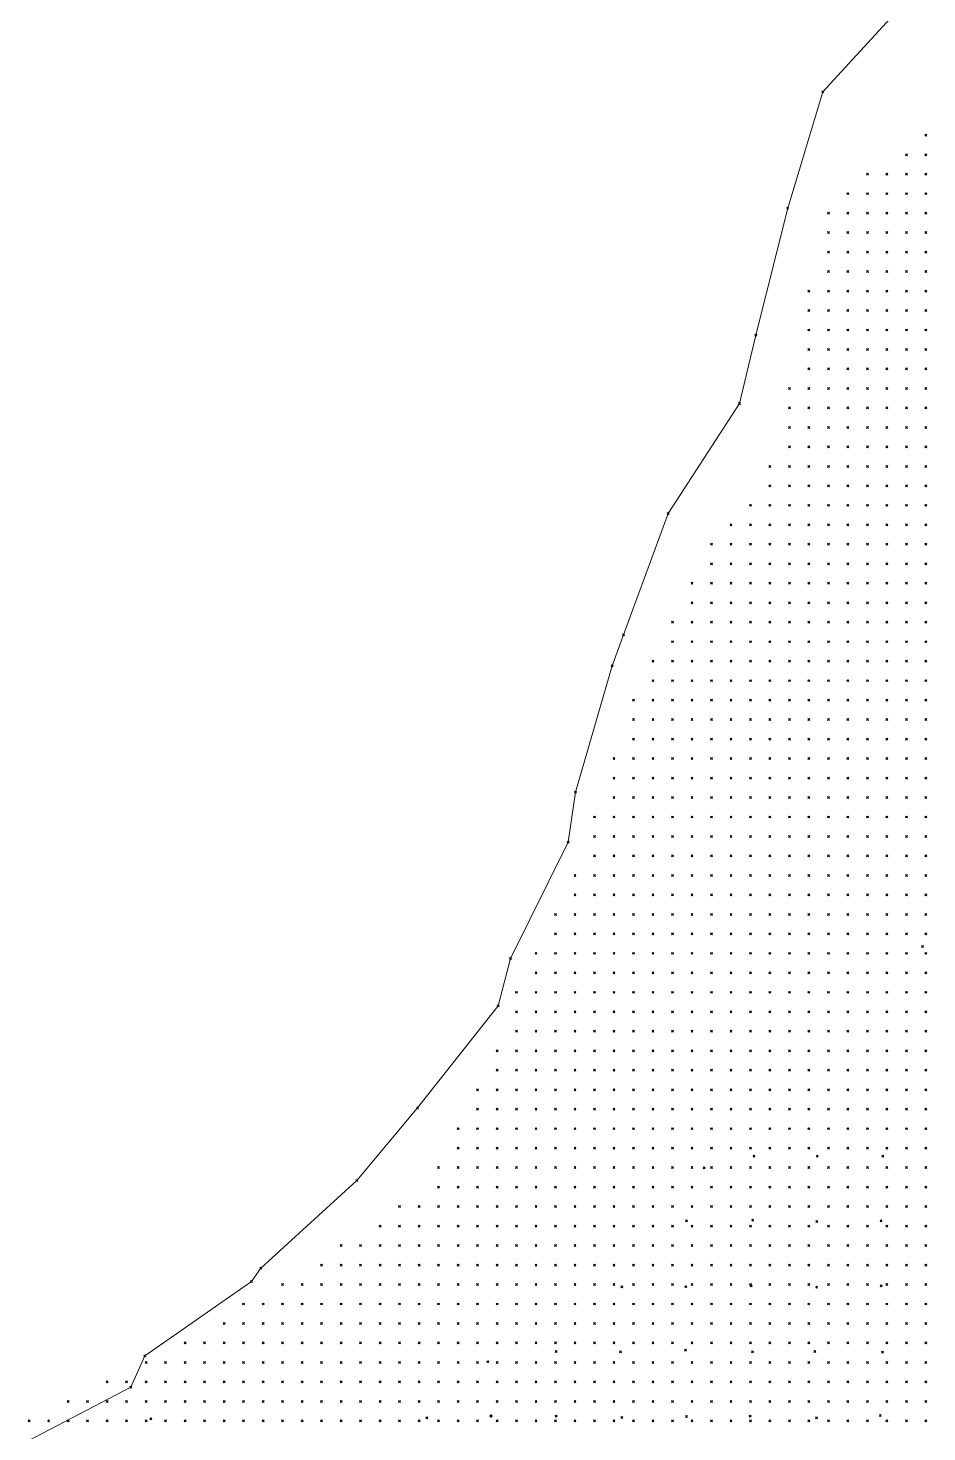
# Model space of a CAD drawing. Header units: metres. Extents: x 441556 to 446409, y 432338 to 461058.
# Drawn here: x 444821.2 to 444959.5, y 440997.9 to 441214 of the extents above; entities that cross this region are included whole.
import ezdxf

# ---------------------------------------------------------------- set-up
doc = ezdxf.new("R2010")
doc.units = ezdxf.units.M
doc.header["$MEASUREMENT"] = 0
doc.header["$PDMODE"] = 35
doc.header["$PDSIZE"] = 0.15
for name, color, linetype, lineweight in [('DTM-BRE-RevN_GRP_CURS APA', 2, 'Continuous', 0), ('DTM-NOK-RevN_LIDAR_co_lidar', 91, 'Continuous', 0), ('DTM-NOK-RevN_RTK', 32, 'Continuous', 0)]:
    doc.layers.add(name, color=color, linetype=linetype, lineweight=lineweight)

msp = doc.modelspace()

# ---------------------------------------------------------------- linework, layer by layer
at = {"layer": 'DTM-BRE-RevN_GRP_CURS APA'}
for p, q in [((444943.479, 441204.174, 333.581), (444957.037, 441218.977, 333.581)), ((444938.084, 441186.284, 333.438), (444943.479, 441204.174, 333.581)), ((444933.166, 441166.728, 333.581), (444938.084, 441186.284, 333.438)), ((444930.655, 441156.197, 334.152), (444933.166, 441166.728, 333.581)), ((444919.698, 441139.27, 333.295), (444930.655, 441156.197, 334.152)), ((444912.832, 441120.599, 333.438), (444919.698, 441139.27, 333.295)), ((444911.067, 441115.81, 333.295), (444912.832, 441120.599, 333.438)), ((444905.431, 441096.376, 334.295), (444911.067, 441115.81, 333.295)), ((444904.318, 441088.658, 342.438), (444905.431, 441096.376, 334.295)), ((444895.441, 441070.736, 342.438), (444904.318, 441088.658, 342.438)), ((444893.559, 441063.443, 341.724), (444895.441, 441070.736, 342.438)), ((444881.153, 441047.755, 341.867), (444893.559, 441063.443, 341.724)), ((444871.792, 441036.554, 348.724), (444881.153, 441047.755, 341.867)), ((444857.039, 441023.051, 345.581), (444871.792, 441036.554, 348.724)), ((444855.607, 441021.028, 344.438), (444857.039, 441023.051, 345.581)), ((444839.189, 441009.586, 338.581), (444855.607, 441021.028, 344.438)), ((444837.005, 441004.729, 340.867), (444839.189, 441009.586, 338.581)), ((444821.221, 440996.457, 348.724), (444837.005, 441004.729, 340.867))]:
    msp.add_line(p, q, dxfattribs=at)
at = {"layer": 'DTM-NOK-RevN_LIDAR_co_lidar'}
for p in [(444959.352, 441197.513, 347.419), (444956.353, 441194.514, 346.275), (444959.352, 441194.514, 348.469), (444950.354, 441191.514, 342.473), (444953.354, 441191.514, 345.585), (444956.353, 441191.514, 347.926), (444959.352, 441191.514, 349.924), (444947.355, 441188.515, 340.251), (444950.354, 441188.515, 342.192), (444953.354, 441188.515, 347.737), (444956.353, 441188.515, 349.883), (444959.352, 441188.515, 351.846), (444944.356, 441185.516, 338.981), (444947.355, 441185.516, 341.119), (444950.354, 441185.516, 343.862), (444953.354, 441185.516, 349.246), (444956.353, 441185.516, 351.185), (444959.352, 441185.516, 353.442), (444944.356, 441182.516, 339.471), (444947.355, 441182.516, 342.001), (444950.354, 441182.516, 345.095), (444953.354, 441182.516, 350.082), (444956.353, 441182.516, 352.231), (444959.352, 441182.516, 355.44), (444944.356, 441179.517, 340.167), (444947.355, 441179.517, 342.924), (444950.354, 441179.517, 347.517), (444953.354, 441179.517, 350.929), (444956.353, 441179.517, 354.043), (444959.352, 441179.517, 357.809), (444944.356, 441176.518, 340.883), (444947.355, 441176.518, 343.463), (444950.354, 441176.518, 347.283), (444953.354, 441176.518, 350.981), (444956.353, 441176.518, 355.804), (444959.352, 441176.518, 359.23), (444941.356, 441173.518, 339.367), (444944.356, 441173.518, 341.271), (444947.355, 441173.518, 343.679), (444950.354, 441173.518, 346.845), (444953.354, 441173.518, 351.197), (444956.353, 441173.518, 356.525), (444959.352, 441173.518, 358.893), (444941.356, 441170.519, 339.611), (444944.356, 441170.519, 341.089), (444947.355, 441170.519, 344.483), (444950.354, 441170.519, 349.21), (444953.354, 441170.519, 352.595), (444956.353, 441170.519, 356.469), (444959.352, 441170.519, 358.18), (444941.356, 441167.52, 340.81), (444944.356, 441167.52, 341.913), (444947.355, 441167.52, 345.417), (444950.354, 441167.52, 350.931), (444953.354, 441167.52, 353.759), (444956.353, 441167.52, 356.533), (444959.352, 441167.52, 358.096), (444941.356, 441164.52, 342.979), (444944.356, 441164.52, 344.443), (444947.355, 441164.52, 346.198), (444950.354, 441164.52, 352.587), (444953.354, 441164.52, 354.306), (444956.353, 441164.52, 356.887), (444959.352, 441164.52, 358.426), (444941.356, 441161.521, 343.373), (444944.356, 441161.521, 344.976), (444947.355, 441161.521, 347.67), (444950.354, 441161.521, 352.66), (444953.354, 441161.521, 354.403), (444956.353, 441161.521, 356.896), (444959.352, 441161.521, 359.502), (444938.357, 441158.522, 338.448), (444941.356, 441158.522, 341.906), (444944.356, 441158.522, 343.148), (444947.355, 441158.522, 348.157), (444950.354, 441158.522, 351.978), (444953.354, 441158.522, 353.438), (444956.353, 441158.522, 357.164), (444959.352, 441158.522, 359.575), (444938.357, 441155.522, 337.072), (444941.356, 441155.522, 339.211), (444944.356, 441155.522, 341.763), (444947.355, 441155.522, 349.236), (444950.354, 441155.522, 350.666), (444953.354, 441155.522, 352.564), (444956.353, 441155.522, 357.465), (444959.352, 441155.522, 359.793), (444938.357, 441152.523, 337.379), (444941.356, 441152.523, 338.129), (444944.356, 441152.523, 340.258), (444947.355, 441152.523, 347.27), (444950.354, 441152.523, 350.619), (444953.354, 441152.523, 352.242), (444956.353, 441152.523, 357.345), (444959.352, 441152.523, 359.66), (444938.357, 441149.524, 338.761), (444941.356, 441149.524, 340.376), (444944.356, 441149.524, 342.068), (444947.355, 441149.524, 344.821), (444950.354, 441149.524, 349.996), (444953.354, 441149.524, 349.098), (444956.353, 441149.524, 354.361), (444959.352, 441149.524, 358.096), (444935.358, 441146.524, 342.944), (444938.357, 441146.524, 342.531), (444941.356, 441146.524, 342.031), (444944.356, 441146.524, 341.408), (444947.355, 441146.524, 344.497), (444950.354, 441146.524, 346.511), (444953.354, 441146.524, 346.799), (444956.353, 441146.524, 350.643), (444959.352, 441146.524, 352.329), (444935.358, 441143.525, 343.963), (444938.357, 441143.525, 345.854), (444941.356, 441143.525, 346.297), (444944.356, 441143.525, 343.084), (444947.355, 441143.525, 345.633), (444950.354, 441143.525, 346.573), (444953.354, 441143.525, 346.597), (444956.353, 441143.525, 348.125), (444959.352, 441143.525, 348.516), (444932.358, 441140.526, 343.949), (444935.358, 441140.526, 345.932), (444938.357, 441140.526, 347.404), (444941.356, 441140.526, 347.073), (444944.356, 441140.526, 349.334), (444947.355, 441140.526, 349.717), (444950.354, 441140.526, 349.781), (444953.354, 441140.526, 348.272), (444956.353, 441140.526, 348.207), (444959.352, 441140.526, 348.422), (444929.359, 441137.526, 342.439), (444932.358, 441137.526, 344.506), (444935.358, 441137.526, 347.485), (444938.357, 441137.526, 349.724), (444941.356, 441137.526, 350.801), (444944.356, 441137.526, 351.221), (444947.355, 441137.526, 352.428), (444950.354, 441137.526, 351.709), (444953.354, 441137.526, 352.999), (444956.353, 441137.526, 350.894), (444959.352, 441137.526, 351.008), (444926.36, 441134.527, 341.053), (444929.359, 441134.527, 343.194), (444932.358, 441134.527, 345.473), (444935.358, 441134.527, 348.974), (444938.357, 441134.527, 351.796), (444941.356, 441134.527, 353.995), (444944.356, 441134.527, 354.689), (444947.355, 441134.527, 354.115), (444950.354, 441134.527, 354.335), (444953.354, 441134.527, 354.885), (444956.353, 441134.527, 354.194), (444959.352, 441134.527, 354.087), (444926.36, 441131.528, 341.277), (444929.359, 441131.528, 344.067), (444932.358, 441131.528, 347.29), (444935.358, 441131.528, 350.308), (444938.357, 441131.528, 352.324), (444941.356, 441131.528, 355.778), (444944.356, 441131.528, 356.463), (444947.355, 441131.528, 356.503), (444950.354, 441131.528, 356.309), (444953.354, 441131.528, 356.261), (444956.353, 441131.528, 356.258), (444959.352, 441131.528, 357.595), (444923.36, 441128.528, 339.963), (444926.36, 441128.528, 342.765), (444929.359, 441128.528, 345.915), (444932.358, 441128.528, 348.468), (444935.358, 441128.528, 351.169), (444938.357, 441128.528, 353.974), (444941.356, 441128.528, 356.564), (444944.356, 441128.528, 358.254), (444947.355, 441128.528, 358.582), (444950.354, 441128.528, 358.677), (444953.354, 441128.528, 358.003), (444956.353, 441128.528, 358.247), (444959.352, 441128.528, 359.9), (444923.36, 441125.529, 340.459), (444926.36, 441125.529, 343.778), (444929.359, 441125.529, 346.919), (444932.358, 441125.529, 349.628), (444935.358, 441125.529, 351.708), (444938.357, 441125.529, 354.934), (444941.356, 441125.529, 356.811), (444944.356, 441125.529, 359.381), (444947.355, 441125.529, 360.218), (444950.354, 441125.529, 360.646), (444953.354, 441125.529, 359.706), (444956.353, 441125.529, 360.023), (444959.352, 441125.529, 361.704), (444920.361, 441122.53, 338.675), (444923.36, 441122.53, 341.21), (444926.36, 441122.53, 343.905), (444929.359, 441122.53, 346.934), (444932.358, 441122.53, 351.011), (444935.358, 441122.53, 353.237), (444938.357, 441122.53, 355.595), (444941.356, 441122.53, 357.845), (444944.356, 441122.53, 360.599), (444947.355, 441122.53, 361.801), (444950.354, 441122.53, 362.111), (444953.354, 441122.53, 361.799), (444956.353, 441122.53, 362.164), (444959.352, 441122.53, 363.272), (444920.361, 441119.53, 340.007), (444923.36, 441119.53, 342.623), (444926.36, 441119.53, 345.038), (444929.359, 441119.53, 347.594), (444932.358, 441119.53, 351.599), (444935.358, 441119.53, 354.109), (444938.357, 441119.53, 356.223), (444941.356, 441119.53, 359.69), (444944.356, 441119.53, 362.048), (444947.355, 441119.53, 363.231), (444950.354, 441119.53, 363.67), (444953.354, 441119.53, 363.763), (444956.353, 441119.53, 364.475), (444959.352, 441119.53, 365.186), (444917.361, 441116.531, 338.953), (444920.361, 441116.531, 341.724), (444923.36, 441116.531, 343.307), (444926.36, 441116.531, 345.308), (444929.359, 441116.531, 348.626), (444932.358, 441116.531, 351.522), (444935.358, 441116.531, 354.709), (444938.357, 441116.531, 357.761), (444941.356, 441116.531, 361.469), (444944.356, 441116.531, 363.077), (444947.355, 441116.531, 364.717), (444950.354, 441116.531, 365.384), (444953.354, 441116.531, 365.88), (444956.353, 441116.531, 366.184), (444959.352, 441116.531, 366.934), (444917.361, 441113.531, 340.414), (444920.361, 441113.531, 343.383), (444923.36, 441113.531, 344.447), (444926.36, 441113.531, 345.869), (444929.359, 441113.531, 349.371), (444932.358, 441113.531, 351.738), (444935.358, 441113.531, 354.87), (444938.357, 441113.531, 358.621), (444941.356, 441113.531, 362.023), (444944.356, 441113.531, 363.46), (444947.355, 441113.531, 365.953), (444950.354, 441113.531, 367.028), (444953.354, 441113.531, 367.91), (444956.353, 441113.531, 367.653), (444959.352, 441113.531, 368.596), (444914.362, 441110.532, 337.639), (444917.361, 441110.532, 341.271), (444920.361, 441110.532, 344.255), (444923.36, 441110.532, 345.792), (444926.36, 441110.532, 347.651), (444929.359, 441110.532, 350.316), (444932.358, 441110.532, 352.53), (444935.358, 441110.532, 355.257), (444938.357, 441110.532, 358.738), (444941.356, 441110.532, 361.625), (444944.356, 441110.532, 363.691), (444947.355, 441110.532, 366.838), (444950.354, 441110.532, 368.294), (444953.354, 441110.532, 369.384), (444956.353, 441110.532, 369.701), (444959.352, 441110.532, 370.255), (444914.362, 441107.533, 338.533), (444917.361, 441107.533, 342.396), (444920.361, 441107.533, 345.018), (444923.36, 441107.533, 346.504), (444926.36, 441107.533, 349.008), (444929.359, 441107.533, 351.48), (444932.358, 441107.533, 353.556), (444935.358, 441107.533, 356.075), (444938.357, 441107.533, 358.696), (444941.356, 441107.533, 361.283), (444944.356, 441107.533, 364.206), (444947.355, 441107.533, 367.572), (444950.354, 441107.533, 368.92), (444953.354, 441107.533, 370.548), (444956.353, 441107.533, 371.397), (444959.352, 441107.533, 371.713), (444914.362, 441104.533, 339.519), (444917.361, 441104.533, 342.956), (444920.361, 441104.533, 345.544), (444923.36, 441104.533, 347.158), (444926.36, 441104.533, 349.423), (444929.359, 441104.533, 352.256), (444932.358, 441104.533, 354.365), (444935.358, 441104.533, 356.687), (444938.357, 441104.533, 358.641), (444941.356, 441104.533, 362.054), (444944.356, 441104.533, 364.819), (444947.355, 441104.533, 368.136), (444950.354, 441104.533, 369.336), (444953.354, 441104.533, 371.319), (444956.353, 441104.533, 372.213), (444959.352, 441104.533, 373.191), (444911.363, 441101.534, 337.163), (444914.362, 441101.534, 340.297), (444917.361, 441101.534, 342.679), (444920.361, 441101.534, 345.159), (444923.36, 441101.534, 347.781), (444926.36, 441101.534, 350.185), (444929.359, 441101.534, 352.849), (444932.358, 441101.534, 354.876), (444935.358, 441101.534, 357.46), (444938.357, 441101.534, 359.605), (444941.356, 441101.534, 363.622), (444944.356, 441101.534, 365.37), (444947.355, 441101.534, 368.33), (444950.354, 441101.534, 370.084), (444953.354, 441101.534, 371.586), (444956.353, 441101.534, 373.232), (444959.352, 441101.534, 374.45), (444911.363, 441098.535, 337.544), (444914.362, 441098.535, 340.656), (444917.361, 441098.535, 343.33), (444920.361, 441098.535, 345.596), (444923.36, 441098.535, 348.475), (444926.36, 441098.535, 351.538), (444929.359, 441098.535, 353.735), (444932.358, 441098.535, 356.056), (444935.358, 441098.535, 358.425), (444938.357, 441098.535, 361.414), (444941.356, 441098.535, 364.79), (444944.356, 441098.535, 366.473), (444947.355, 441098.535, 368.513), (444950.354, 441098.535, 370.873), (444953.354, 441098.535, 372.374), (444956.353, 441098.535, 374.598), (444959.352, 441098.535, 375.287), (444911.363, 441095.535, 338.587), (444914.362, 441095.535, 340.64), (444917.361, 441095.535, 343.561), (444920.361, 441095.535, 346.655), (444923.36, 441095.535, 349.439), (444926.36, 441095.535, 352.316), (444929.359, 441095.535, 354.666), (444932.358, 441095.535, 357.874), (444935.358, 441095.535, 359.804), (444938.357, 441095.535, 363.061), (444941.356, 441095.535, 365.995), (444944.356, 441095.535, 368.264), (444947.355, 441095.535, 369.62), (444950.354, 441095.535, 371.834), (444953.354, 441095.535, 373.962), (444956.353, 441095.535, 375.749), (444959.352, 441095.535, 376.466), (444908.363, 441092.536, 337.361), (444911.363, 441092.536, 338.96), (444914.362, 441092.536, 341.091), (444917.361, 441092.536, 344.148), (444920.361, 441092.536, 347.269), (444923.36, 441092.536, 350.279), (444926.36, 441092.536, 353.269), (444929.359, 441092.536, 355.766), (444932.358, 441092.536, 358.415), (444935.358, 441092.536, 362.147), (444938.357, 441092.536, 364.689), (444941.356, 441092.536, 366.566), (444944.356, 441092.536, 369.508), (444947.355, 441092.536, 371.186), (444950.354, 441092.536, 373.545), (444953.354, 441092.536, 375.193), (444956.353, 441092.536, 376.508), (444959.352, 441092.536, 377.423), (444908.363, 441089.537, 338.09), (444911.363, 441089.537, 339.785), (444914.362, 441089.537, 341.83), (444917.361, 441089.537, 344.709), (444920.361, 441089.537, 348.549), (444923.36, 441089.537, 352.095), (444926.36, 441089.537, 354.902), (444929.359, 441089.537, 357.697), (444932.358, 441089.537, 360.243), (444935.358, 441089.537, 363.004), (444938.357, 441089.537, 366.379), (444941.356, 441089.537, 368.145), (444944.356, 441089.537, 370.525), (444947.355, 441089.537, 372.463), (444950.354, 441089.537, 374.504), (444953.354, 441089.537, 376.276), (444956.353, 441089.537, 377.596), (444959.352, 441089.537, 378.606), (444908.363, 441086.537, 339.004), (444911.363, 441086.537, 341.265), (444914.362, 441086.537, 342.957), (444917.361, 441086.537, 345.102), (444920.361, 441086.537, 348.223), (444923.36, 441086.537, 352.781), (444926.36, 441086.537, 357.742), (444929.359, 441086.537, 359.291), (444932.358, 441086.537, 361.61), (444935.358, 441086.537, 364.932), (444938.357, 441086.537, 367.22), (444941.356, 441086.537, 368.529), (444944.356, 441086.537, 370.899), (444947.355, 441086.537, 373.05), (444950.354, 441086.537, 375.01), (444953.354, 441086.537, 377.072), (444956.353, 441086.537, 378.423), (444959.352, 441086.537, 379.54), (444905.364, 441083.538, 337.782), (444908.363, 441083.538, 339.532), (444911.363, 441083.538, 343.269), (444914.362, 441083.538, 345.582), (444917.361, 441083.538, 347.467), (444920.361, 441083.538, 351.342), (444923.36, 441083.538, 355.423), (444926.36, 441083.538, 359.117), (444929.359, 441083.538, 360.927), (444932.358, 441083.538, 363.383), (444935.358, 441083.538, 366.268), (444938.357, 441083.538, 368.348), (444941.356, 441083.538, 370.104), (444944.356, 441083.538, 372.265), (444947.355, 441083.538, 374.137), (444950.354, 441083.538, 376.327), (444953.354, 441083.538, 377.74), (444956.353, 441083.538, 379.191), (444959.352, 441083.538, 380.271), (444905.364, 441080.539, 339.864), (444908.363, 441080.539, 341.291), (444911.363, 441080.539, 343.101), (444914.362, 441080.539, 346.343), (444917.361, 441080.539, 350.11), (444920.361, 441080.539, 353.593), (444923.36, 441080.539, 357.02), (444926.36, 441080.539, 359.892), (444929.359, 441080.539, 362.372), (444932.358, 441080.539, 366.203), (444935.358, 441080.539, 367.889), (444938.357, 441080.539, 369.353), (444941.356, 441080.539, 371.169), (444944.356, 441080.539, 372.994), (444947.355, 441080.539, 374.757), (444950.354, 441080.539, 376.977), (444953.354, 441080.539, 378.531), (444956.353, 441080.539, 379.814), (444959.352, 441080.539, 380.6), (444902.365, 441077.539, 339.321), (444905.364, 441077.539, 341.295), (444908.363, 441077.539, 342.977), (444911.363, 441077.539, 344.319), (444914.362, 441077.539, 346.511), (444917.361, 441077.539, 350.385), (444920.361, 441077.539, 354.574), (444923.36, 441077.539, 356.485), (444926.36, 441077.539, 358.374), (444929.359, 441077.539, 363.271), (444932.358, 441077.539, 366.671), (444935.358, 441077.539, 369.03), (444938.357, 441077.539, 370.037), (444941.356, 441077.539, 372.215), (444944.356, 441077.539, 374.018), (444947.355, 441077.539, 375.576), (444950.354, 441077.539, 377.654), (444953.354, 441077.539, 379.387), (444956.353, 441077.539, 380.587), (444959.352, 441077.539, 380.981), (444902.365, 441074.54, 342.84), (444905.364, 441074.54, 343.674), (444908.363, 441074.54, 344.31), (444911.363, 441074.54, 345.72), (444914.362, 441074.54, 346.612), (444917.361, 441074.54, 349.322), (444920.361, 441074.54, 353.93), (444923.36, 441074.54, 356.588), (444926.36, 441074.54, 359.54), (444929.359, 441074.54, 363.693), (444932.358, 441074.54, 366.061), (444935.358, 441074.54, 367.945), (444938.357, 441074.54, 369.64), (444941.356, 441074.54, 371.364), (444944.356, 441074.54, 373.783), (444947.355, 441074.54, 375.555), (444950.354, 441074.54, 377.861), (444953.354, 441074.54, 379.501), (444956.353, 441074.54, 380.568), (444959.352, 441074.54, 381.206), (444899.365, 441071.541, 344.769), (444902.365, 441071.541, 346.988), (444905.364, 441071.541, 349.063), (444908.363, 441071.541, 349.016), (444911.363, 441071.541, 349.412), (444914.362, 441071.541, 349.809), (444917.361, 441071.541, 351.186), (444920.361, 441071.541, 354.653), (444923.36, 441071.541, 356.571), (444926.36, 441071.541, 357.394), (444929.359, 441071.541, 360.437), (444932.358, 441071.541, 363.133), (444935.358, 441071.541, 365.802), (444938.357, 441071.541, 367.814), (444941.356, 441071.541, 369.731), (444944.356, 441071.541, 372.337), (444947.355, 441071.541, 373.903), (444950.354, 441071.541, 376.414), (444953.354, 441071.541, 378.704), (444956.353, 441071.541, 380.54), (444959.352, 441071.541, 381.688), (444899.365, 441068.541, 347.357), (444902.365, 441068.541, 350.905), (444905.364, 441068.541, 353.411), (444908.363, 441068.541, 353.642), (444911.363, 441068.541, 352.888), (444914.362, 441068.541, 353.32), (444917.361, 441068.541, 354.554), (444920.361, 441068.541, 355.848), (444923.36, 441068.541, 357.039), (444926.36, 441068.541, 358.01), (444929.359, 441068.541, 359.848), (444932.358, 441068.541, 361.782), (444935.358, 441068.541, 364.168), (444938.357, 441068.541, 366.434), (444941.356, 441068.541, 368.524), (444944.356, 441068.541, 370.564), (444947.355, 441068.541, 372.597), (444950.354, 441068.541, 375.892), (444953.354, 441068.541, 377.3), (444956.353, 441068.541, 379.226), (444959.352, 441068.541, 381.215), (444896.366, 441065.542, 344.05), (444899.365, 441065.542, 348.095), (444902.365, 441065.542, 352.484), (444905.364, 441065.542, 355.118), (444908.363, 441065.542, 356.124), (444911.363, 441065.542, 356.164), (444914.362, 441065.542, 356.396), (444917.361, 441065.542, 357.478), (444920.361, 441065.542, 359.101), (444923.36, 441065.542, 360.151), (444926.36, 441065.542, 360.331), (444929.359, 441065.542, 361.423), (444932.358, 441065.542, 362.953), (444935.358, 441065.542, 364.206), (444938.357, 441065.542, 366.233), (444941.356, 441065.542, 368.171), (444944.356, 441065.542, 370.24), (444947.355, 441065.542, 372.018), (444950.354, 441065.542, 373.496), (444953.354, 441065.542, 376.032), (444956.353, 441065.542, 378.423), (444959.352, 441065.542, 380.402), (444896.366, 441062.543, 344.223), (444899.365, 441062.543, 347.681), (444902.365, 441062.543, 352.896), (444905.364, 441062.543, 355.983), (444908.363, 441062.543, 357.659), (444911.363, 441062.543, 358.836), (444914.362, 441062.543, 359.496), (444917.361, 441062.543, 360.258), (444920.361, 441062.543, 361.865), (444923.36, 441062.543, 363.204), (444926.36, 441062.543, 363.232), (444929.359, 441062.543, 364.328), (444932.358, 441062.543, 366.194), (444935.358, 441062.543, 366.399), (444938.357, 441062.543, 367.093), (444941.356, 441062.543, 368.61), (444944.356, 441062.543, 370.673), (444947.355, 441062.543, 371.956), (444950.354, 441062.543, 373.341), (444953.354, 441062.543, 375.791), (444956.353, 441062.543, 377.925), (444959.352, 441062.543, 380.017), (444896.366, 441059.543, 345.829), (444899.365, 441059.543, 349.289), (444902.365, 441059.543, 352.601), (444905.364, 441059.543, 355.985), (444908.363, 441059.543, 358.291), (444911.363, 441059.543, 360.362), (444914.362, 441059.543, 362.069), (444917.361, 441059.543, 363.321), (444920.361, 441059.543, 364.984), (444923.36, 441059.543, 366.78), (444926.36, 441059.543, 367.752), (444929.359, 441059.543, 367.841), (444932.358, 441059.543, 368.383), (444935.358, 441059.543, 368.518), (444938.357, 441059.543, 369.077), (444941.356, 441059.543, 369.722), (444944.356, 441059.543, 371.078), (444947.355, 441059.543, 372.424), (444950.354, 441059.543, 373.359), (444953.354, 441059.543, 375.995), (444956.353, 441059.543, 377.961), (444959.352, 441059.543, 380.064), (444893.367, 441056.544, 345.187), (444896.366, 441056.544, 349.485), (444899.365, 441056.544, 351.12), (444902.365, 441056.544, 353.688), (444905.364, 441056.544, 355.915), (444908.363, 441056.544, 358.13), (444911.363, 441056.544, 360.795), (444914.362, 441056.544, 362.927), (444917.361, 441056.544, 364.58), (444920.361, 441056.544, 366.405), (444923.36, 441056.544, 368.512), (444926.36, 441056.544, 370.444), (444929.359, 441056.544, 371.287), (444932.358, 441056.544, 371.585), (444935.358, 441056.544, 371.224), (444938.357, 441056.544, 370.724), (444941.356, 441056.544, 371.676), (444944.356, 441056.544, 372.467), (444947.355, 441056.544, 373.102), (444950.354, 441056.544, 374.306), (444953.354, 441056.544, 376.241), (444956.353, 441056.544, 378.325), (444959.352, 441056.544, 380.344), (444893.367, 441053.545, 347.882), (444896.366, 441053.545, 351.497), (444899.365, 441053.545, 354.121), (444902.365, 441053.545, 356.475), (444905.364, 441053.545, 357.284), (444908.363, 441053.545, 359.414), (444911.363, 441053.545, 362.155), (444914.362, 441053.545, 363.947), (444917.361, 441053.545, 365.41), (444920.361, 441053.545, 367.085), (444923.36, 441053.545, 369.096), (444926.36, 441053.545, 371.299), (444929.359, 441053.545, 372.995), (444932.358, 441053.545, 373.993), (444935.358, 441053.545, 374.325), (444938.357, 441053.545, 373.804), (444941.356, 441053.545, 374.037), (444944.356, 441053.545, 374.177), (444947.355, 441053.545, 375.101), (444950.354, 441053.545, 376.111), (444953.354, 441053.545, 376.702), (444956.353, 441053.545, 379.207), (444959.352, 441053.545, 380.686), (444890.367, 441050.545, 347.16), (444893.367, 441050.545, 349.733), (444896.366, 441050.545, 353.157), (444899.365, 441050.545, 356.006), (444902.365, 441050.545, 357.728), (444905.364, 441050.545, 359.31), (444908.363, 441050.545, 361.903), (444911.363, 441050.545, 364.034), (444914.362, 441050.545, 365.522), (444917.361, 441050.545, 366.664), (444920.361, 441050.545, 367.739), (444923.36, 441050.545, 369.372), (444926.36, 441050.545, 371.185), (444929.359, 441050.545, 373.14), (444932.358, 441050.545, 374.816), (444935.358, 441050.545, 376.158), (444938.357, 441050.545, 376.456), (444941.356, 441050.545, 376.228), (444944.356, 441050.545, 376.148), (444947.355, 441050.545, 376.946), (444950.354, 441050.545, 377.404), (444953.354, 441050.545, 378.063), (444956.353, 441050.545, 380.055), (444959.352, 441050.545, 381.27), (444890.367, 441047.546, 349.915), (444893.367, 441047.546, 350.948), (444896.366, 441047.546, 354.683), (444899.365, 441047.546, 356.904), (444902.365, 441047.546, 358.547), (444905.364, 441047.546, 361.109), (444908.363, 441047.546, 363.587), (444911.363, 441047.546, 365.41), (444914.362, 441047.546, 367.183), (444917.361, 441047.546, 368.504), (444920.361, 441047.546, 369.34), (444923.36, 441047.546, 370.275), (444926.36, 441047.546, 371.392), (444929.359, 441047.546, 373.383), (444932.358, 441047.546, 375.317), (444935.358, 441047.546, 376.981), (444938.357, 441047.546, 378.077), (444941.356, 441047.546, 378.225), (444944.356, 441047.546, 378.399), (444947.355, 441047.546, 378.698), (444950.354, 441047.546, 378.377), (444953.354, 441047.546, 380.08), (444956.353, 441047.546, 381.1), (444959.352, 441047.546, 382.154), (444887.368, 441044.547, 348.663), (444890.367, 441044.547, 351.049), (444893.367, 441044.547, 353.147), (444896.366, 441044.547, 355.888), (444899.365, 441044.547, 358.483), (444902.365, 441044.547, 360.329), (444905.364, 441044.547, 362.412), (444908.363, 441044.547, 364.589), (444911.363, 441044.547, 366.653), (444914.362, 441044.547, 368.572), (444917.361, 441044.547, 370.139), (444920.361, 441044.547, 371.322), (444923.36, 441044.547, 371.923), (444926.36, 441044.547, 372.409), (444929.359, 441044.547, 374.101), (444932.358, 441044.547, 376.064), (444935.358, 441044.547, 377.813), (444938.357, 441044.547, 378.802), (444941.356, 441044.547, 379.436), (444944.356, 441044.547, 379.824), (444947.355, 441044.547, 380.075), (444950.354, 441044.547, 379.955), (444953.354, 441044.547, 381.442), (444956.353, 441044.547, 382.206), (444959.352, 441044.547, 383.155), (444887.368, 441041.547, 351.969), (444890.367, 441041.547, 353.366), (444893.367, 441041.547, 355.712), (444896.366, 441041.547, 356.987), (444899.365, 441041.547, 360.571), (444902.365, 441041.547, 362.396), (444905.364, 441041.547, 363.953), (444908.363, 441041.547, 365.982), (444911.363, 441041.547, 367.886), (444914.362, 441041.547, 369.6), (444917.361, 441041.547, 371.226), (444920.361, 441041.547, 372.679), (444923.36, 441041.547, 373.621), (444926.36, 441041.547, 374.206), (444929.359, 441041.547, 375.447), (444932.358, 441041.547, 377.168), (444935.358, 441041.547, 378.42), (444938.357, 441041.547, 379), (444941.356, 441041.547, 379.807), (444944.356, 441041.547, 380.375), (444947.355, 441041.547, 380.834), (444950.354, 441041.547, 381.498), (444953.354, 441041.547, 382.262), (444956.353, 441041.547, 383.169), (444959.352, 441041.547, 384.157), (444884.369, 441038.548, 353.047), (444887.368, 441038.548, 355.288), (444890.367, 441038.548, 356.525), (444893.367, 441038.548, 357.345), (444896.366, 441038.548, 358.364), (444899.365, 441038.548, 361.828), (444902.365, 441038.548, 363.74), (444905.364, 441038.548, 365.588), (444908.363, 441038.548, 367.304), (444911.363, 441038.548, 368.856), (444914.362, 441038.548, 370.515), (444917.361, 441038.548, 372.151), (444920.361, 441038.548, 373.723), (444923.36, 441038.548, 375.078), (444926.36, 441038.548, 376.042), (444929.359, 441038.548, 376.923), (444932.358, 441038.548, 378.054), (444935.358, 441038.548, 378.714), (444938.357, 441038.548, 379.482), (444941.356, 441038.548, 380.207), (444944.356, 441038.548, 380.92), (444947.355, 441038.548, 381.607), (444950.354, 441038.548, 382.372), (444953.354, 441038.548, 383.221), (444956.353, 441038.548, 384.157), (444959.352, 441038.548, 385.087), (444884.369, 441035.549, 355.008), (444887.368, 441035.549, 357.279), (444890.367, 441035.549, 358.634), (444893.367, 441035.549, 358.915), (444896.366, 441035.549, 360.045), (444899.365, 441035.549, 362.453), (444902.365, 441035.549, 364.4), (444905.364, 441035.549, 366.412), (444908.363, 441035.549, 368.073), (444911.363, 441035.549, 369.761), (444914.362, 441035.549, 371.453), (444917.361, 441035.549, 373.062), (444920.361, 441035.549, 374.714), (444923.36, 441035.549, 375.959), (444926.36, 441035.549, 376.729), (444929.359, 441035.549, 377.459), (444932.358, 441035.549, 378.287), (444935.358, 441035.549, 379.191), (444938.357, 441035.549, 380.036), (444941.356, 441035.549, 380.799), (444944.356, 441035.549, 381.516), (444947.355, 441035.549, 382.251), (444950.354, 441035.549, 383.093), (444953.354, 441035.549, 384.016), (444956.353, 441035.549, 384.962), (444959.352, 441035.549, 385.821), (444878.37, 441032.549, 355.328), (444881.369, 441032.549, 356.288), (444884.369, 441032.549, 358.09), (444887.368, 441032.549, 359.695), (444890.367, 441032.549, 360.912), (444893.367, 441032.549, 361.172), (444896.366, 441032.549, 361.167), (444899.365, 441032.549, 363.578), (444902.365, 441032.549, 365.398), (444905.364, 441032.549, 367.23), (444908.363, 441032.549, 368.914), (444911.363, 441032.549, 370.682), (444914.362, 441032.549, 372.496), (444917.361, 441032.549, 374.131), (444920.361, 441032.549, 375.371), (444923.36, 441032.549, 376.085), (444926.36, 441032.549, 376.837), (444929.359, 441032.549, 377.763), (444932.358, 441032.549, 378.764), (444935.358, 441032.549, 379.745), (444938.357, 441032.549, 380.559), (444941.356, 441032.549, 381.311), (444944.356, 441032.549, 382.108), (444947.355, 441032.549, 382.831), (444950.354, 441032.549, 383.727), (444953.354, 441032.549, 384.668), (444956.353, 441032.549, 385.545), (444959.352, 441032.549, 386.39), (444875.371, 441029.55, 356.999), (444878.37, 441029.55, 357.854), (444881.369, 441029.55, 358.985), (444884.369, 441029.55, 360.003), (444887.368, 441029.55, 361.274), (444890.367, 441029.55, 362.42), (444893.367, 441029.55, 363.295), (444896.366, 441029.55, 363.315), (444899.365, 441029.55, 364.212), (444902.365, 441029.55, 365.828), (444905.364, 441029.55, 367.948), (444908.363, 441029.55, 369.801), (444911.363, 441029.55, 371.607), (444914.362, 441029.55, 373.489), (444917.361, 441029.55, 374.761), (444920.361, 441029.55, 375.448), (444923.36, 441029.55, 376.211), (444926.36, 441029.55, 377.16), (444929.359, 441029.55, 378.238), (444932.358, 441029.55, 379.317), (444935.358, 441029.55, 380.295), (444938.357, 441029.55, 381.099), (444941.356, 441029.55, 381.829), (444944.356, 441029.55, 382.648), (444947.355, 441029.55, 383.412), (444950.354, 441029.55, 384.289), (444953.354, 441029.55, 385.176), (444956.353, 441029.55, 386.035), (444959.352, 441029.55, 386.895), (444869.372, 441026.551, 356.711), (444872.371, 441026.551, 357.83), (444875.371, 441026.551, 358.444), (444878.37, 441026.551, 359.84), (444881.369, 441026.551, 360.938), (444884.369, 441026.551, 361.392), (444887.368, 441026.551, 363.163), (444890.367, 441026.551, 364.053), (444893.367, 441026.551, 365.094), (444896.366, 441026.551, 365.652), (444899.365, 441026.551, 366.104), (444902.365, 441026.551, 366.823), (444905.364, 441026.551, 368.328), (444908.363, 441026.551, 370.372), (444911.363, 441026.551, 372.315), (444914.362, 441026.551, 373.889), (444917.361, 441026.551, 374.878), (444920.361, 441026.551, 375.559), (444923.36, 441026.551, 376.468), (444926.36, 441026.551, 377.515), (444929.359, 441026.551, 378.666), (444932.358, 441026.551, 379.797), (444935.358, 441026.551, 380.758), (444938.357, 441026.551, 381.566), (444941.356, 441026.551, 382.3), (444944.356, 441026.551, 383.124), (444947.355, 441026.551, 383.973), (444950.354, 441026.551, 384.845), (444953.354, 441026.551, 385.676), (444956.353, 441026.551, 386.504), (444959.352, 441026.551, 387.274), (444866.373, 441023.551, 356.128), (444869.372, 441023.551, 358.246), (444872.371, 441023.551, 359.52), (444875.371, 441023.551, 360.448), (444878.37, 441023.551, 361.26), (444881.369, 441023.551, 362.269), (444884.369, 441023.551, 362.967), (444887.368, 441023.551, 364.99), (444890.367, 441023.551, 365.53), (444893.367, 441023.551, 366.712), (444896.366, 441023.551, 367.665), (444899.365, 441023.551, 368.196), (444902.365, 441023.551, 368.54), (444905.364, 441023.551, 369.367), (444908.363, 441023.551, 370.965), (444911.363, 441023.551, 372.981), (444914.362, 441023.551, 374.245), (444917.361, 441023.551, 374.889), (444920.361, 441023.551, 375.747), (444923.36, 441023.551, 376.782), (444926.36, 441023.551, 377.923), (444929.359, 441023.551, 379.073), (444932.358, 441023.551, 380.149), (444935.358, 441023.551, 381.119), (444938.357, 441023.551, 382.02), (444941.356, 441023.551, 382.802), (444944.356, 441023.551, 383.633), (444947.355, 441023.551, 384.469), (444950.354, 441023.551, 385.317), (444953.354, 441023.551, 386.117), (444956.353, 441023.551, 386.885), (444959.352, 441023.551, 387.54), (444860.374, 441020.552, 351.273), (444863.373, 441020.552, 354.583), (444866.373, 441020.552, 357.17), (444869.372, 441020.552, 359.182), (444872.371, 441020.552, 360.641), (444875.371, 441020.552, 361.543), (444878.37, 441020.552, 362.644), (444881.369, 441020.552, 363.754), (444884.369, 441020.552, 364.084), (444887.368, 441020.552, 365.539), (444890.367, 441020.552, 366.339), (444893.367, 441020.552, 368.437), (444896.366, 441020.552, 369.404), (444899.365, 441020.552, 369.73), (444902.365, 441020.552, 370.211), (444905.364, 441020.552, 370.724), (444908.363, 441020.552, 372.113), (444911.363, 441020.552, 373.557), (444914.362, 441020.552, 374.324), (444917.361, 441020.552, 375.023), (444920.361, 441020.552, 376.034), (444923.36, 441020.552, 377.172), (444926.36, 441020.552, 378.34), (444929.359, 441020.552, 379.493), (444932.358, 441020.552, 380.599), (444935.358, 441020.552, 381.563), (444938.357, 441020.552, 382.423), (444941.356, 441020.552, 383.265), (444944.356, 441020.552, 384.091), (444947.355, 441020.552, 384.904), (444950.354, 441020.552, 385.723), (444953.354, 441020.552, 386.543), (444956.353, 441020.552, 387.272), (444959.352, 441020.552, 387.729), (444854.375, 441017.553, 346.002), (444857.375, 441017.553, 348.603), (444860.374, 441017.553, 351.653), (444863.373, 441017.553, 354.868), (444866.373, 441017.553, 357.636), (444869.372, 441017.553, 359.754), (444872.371, 441017.553, 360.793), (444875.371, 441017.553, 362.662), (444878.37, 441017.553, 363.845), (444881.369, 441017.553, 364.958), (444884.369, 441017.553, 366.315), (444887.368, 441017.553, 367.056), (444890.367, 441017.553, 368.828), (444893.367, 441017.553, 369.549), (444896.366, 441017.553, 369.842), (444899.365, 441017.553, 370.276), (444902.365, 441017.553, 371.429), (444905.364, 441017.553, 372.555), (444908.363, 441017.553, 373.524), (444911.363, 441017.553, 374.076), (444914.362, 441017.553, 374.537), (444917.361, 441017.553, 375.38), (444920.361, 441017.553, 376.45), (444923.36, 441017.553, 377.576), (444926.36, 441017.553, 378.744), (444929.359, 441017.553, 379.861), (444932.358, 441017.553, 380.985), (444935.358, 441017.553, 381.932), (444938.357, 441017.553, 382.825), (444941.356, 441017.553, 383.683), (444944.356, 441017.553, 384.492), (444947.355, 441017.553, 385.397), (444950.354, 441017.553, 386.169), (444953.354, 441017.553, 386.91), (444956.353, 441017.553, 387.472), (444959.352, 441017.553, 387.908), (444851.376, 441014.553, 345.745), (444854.375, 441014.553, 347.59), (444857.375, 441014.553, 349.755), (444860.374, 441014.553, 351.904), (444863.373, 441014.553, 355.457), (444866.373, 441014.553, 357.683), (444869.372, 441014.553, 360.965), (444872.371, 441014.553, 362.866), (444875.371, 441014.553, 363.672), (444878.37, 441014.553, 364.82), (444881.369, 441014.553, 366.587), (444884.369, 441014.553, 367.817), (444887.368, 441014.553, 369.003), (444890.367, 441014.553, 369.619), (444893.367, 441014.553, 369.71), (444896.366, 441014.553, 370.356), (444899.365, 441014.553, 371.438), (444902.365, 441014.553, 372.962), (444905.364, 441014.553, 373.914), (444908.363, 441014.553, 374.22), (444911.363, 441014.553, 374.541), (444914.362, 441014.553, 375.138), (444917.361, 441014.553, 375.968), (444920.361, 441014.553, 376.973), (444923.36, 441014.553, 378.061), (444926.36, 441014.553, 379.169), (444929.359, 441014.553, 380.274), (444932.358, 441014.553, 381.362), (444935.358, 441014.553, 382.32), (444938.357, 441014.553, 383.189), (444941.356, 441014.553, 384.022), (444944.356, 441014.553, 384.871), (444947.355, 441014.553, 385.744), (444950.354, 441014.553, 386.545), (444953.354, 441014.553, 387.211), (444956.353, 441014.553, 387.613), (444959.352, 441014.553, 388.337), (444845.377, 441011.554, 345.208), (444848.377, 441011.554, 347.499), (444851.376, 441011.554, 348.812), (444854.375, 441011.554, 350.66), (444857.375, 441011.554, 352.298), (444860.374, 441011.554, 354.483), (444863.373, 441011.554, 358.259), (444866.373, 441011.554, 359.331), (444869.372, 441011.554, 361.628), (444872.371, 441011.554, 363.749), (444875.371, 441011.554, 364.748), (444878.37, 441011.554, 366.537), (444881.369, 441011.554, 368.227), (444884.369, 441011.554, 368.928), (444887.368, 441011.554, 369.429), (444890.367, 441011.554, 369.974), (444893.367, 441011.554, 370.252), (444896.366, 441011.554, 371.667), (444899.365, 441011.554, 373.342), (444902.365, 441011.554, 374.198), (444905.364, 441011.554, 374.574), (444908.363, 441011.554, 374.933), (444911.363, 441011.554, 375.427), (444914.362, 441011.554, 376.028), (444917.361, 441011.554, 376.757), (444920.361, 441011.554, 377.619), (444923.36, 441011.554, 378.601), (444926.36, 441011.554, 379.683), (444929.359, 441011.554, 380.72), (444932.358, 441011.554, 381.727), (444935.358, 441011.554, 382.698), (444938.357, 441011.554, 383.609), (444941.356, 441011.554, 384.46), (444944.356, 441011.554, 385.317), (444947.355, 441011.554, 386.102), (444950.354, 441011.554, 386.832), (444953.354, 441011.554, 387.316), (444956.353, 441011.554, 387.768), (444959.352, 441011.554, 388.818), (444839.379, 441008.554, 342.279), (444842.378, 441008.554, 343.705), (444845.377, 441008.554, 346.631), (444848.377, 441008.554, 348.706), (444851.376, 441008.554, 350.016), (444854.375, 441008.554, 351.44), (444857.375, 441008.554, 353.037), (444860.374, 441008.554, 356.187), (444863.373, 441008.554, 359.775), (444866.373, 441008.554, 361.144), (444869.372, 441008.554, 362.938), (444872.371, 441008.554, 365.041), (444875.371, 441008.554, 366.737), (444878.37, 441008.554, 368.687), (444881.369, 441008.554, 368.895), (444884.369, 441008.554, 369.146), (444887.368, 441008.554, 369.916), (444890.367, 441008.554, 370.571), (444893.367, 441008.554, 370.649), (444896.366, 441008.554, 372.851), (444899.365, 441008.554, 374.155), (444902.365, 441008.554, 374.698), (444905.364, 441008.554, 375.236), (444908.363, 441008.554, 375.884), (444911.363, 441008.554, 376.441), (444914.362, 441008.554, 376.936), (444917.361, 441008.554, 377.546), (444920.361, 441008.554, 378.343), (444923.36, 441008.554, 379.291), (444926.36, 441008.554, 380.293), (444929.359, 441008.554, 381.283), (444932.358, 441008.554, 382.234), (444935.358, 441008.554, 383.115), (444938.357, 441008.554, 383.959), (444941.356, 441008.554, 384.84), (444944.356, 441008.554, 385.649), (444947.355, 441008.554, 386.421), (444950.354, 441008.554, 387.017), (444953.354, 441008.554, 387.367), (444956.353, 441008.554, 388.186), (444959.352, 441008.554, 389.915), (444833.38, 441005.555, 343.193), (444836.379, 441005.555, 342.132), (444839.379, 441005.555, 342.689), (444842.378, 441005.555, 343.816), (444845.377, 441005.555, 345.964), (444848.377, 441005.555, 348.123), (444851.376, 441005.555, 349.707), (444854.375, 441005.555, 351.528), (444857.375, 441005.555, 353.673), (444860.374, 441005.555, 357.455), (444863.373, 441005.555, 362.003), (444866.373, 441005.555, 362.947), (444869.372, 441005.555, 364.869), (444872.371, 441005.555, 366.974), (444875.371, 441005.555, 368.615), (444878.37, 441005.555, 368.83), (444881.369, 441005.555, 369.162), (444884.369, 441005.555, 369.64), (444887.368, 441005.555, 370.647), (444890.367, 441005.555, 371.767), (444893.367, 441005.555, 372.765), (444896.366, 441005.555, 373.827), (444899.365, 441005.555, 374.614), (444902.365, 441005.555, 375.326), (444905.364, 441005.555, 376.094), (444908.363, 441005.555, 376.769), (444911.363, 441005.555, 377.354), (444914.362, 441005.555, 377.889), (444917.361, 441005.555, 378.456), (444920.361, 441005.555, 379.118), (444923.36, 441005.555, 379.91), (444926.36, 441005.555, 380.854), (444929.359, 441005.555, 381.807), (444932.358, 441005.555, 382.73), (444935.358, 441005.555, 383.575), (444938.357, 441005.555, 384.425), (444941.356, 441005.555, 385.245), (444944.356, 441005.555, 386.008), (444947.355, 441005.555, 386.656), (444950.354, 441005.555, 387.066), (444953.354, 441005.555, 387.549), (444956.353, 441005.555, 388.752), (444959.352, 441005.555, 390.464), (444827.381, 441002.556, 347.776), (444830.381, 441002.556, 346.048), (444833.38, 441002.556, 344.968), (444836.379, 441002.556, 343.135), (444839.379, 441002.556, 343.646), (444842.378, 441002.556, 344.67), (444845.377, 441002.556, 346.271), (444848.377, 441002.556, 348.665), (444851.376, 441002.556, 350.604), (444854.375, 441002.556, 355.768), (444857.375, 441002.556, 361.837), (444860.374, 441002.556, 362.39), (444863.373, 441002.556, 363.375), (444866.373, 441002.556, 364.44), (444869.372, 441002.556, 365.767), (444872.371, 441002.556, 368.396), (444875.371, 441002.556, 368.854), (444878.37, 441002.556, 369.177), (444881.369, 441002.556, 369.825), (444884.369, 441002.556, 370.663), (444887.368, 441002.556, 371.698), (444890.367, 441002.556, 372.428), (444893.367, 441002.556, 373.427), (444896.366, 441002.556, 374.459), (444899.365, 441002.556, 375.268), (444902.365, 441002.556, 376.077), (444905.364, 441002.556, 376.863), (444908.363, 441002.556, 377.556), (444911.363, 441002.556, 378.195), (444914.362, 441002.556, 378.761), (444917.361, 441002.556, 379.317), (444920.361, 441002.556, 379.936), (444923.36, 441002.556, 380.633), (444926.36, 441002.556, 381.468), (444929.359, 441002.556, 382.358), (444932.358, 441002.556, 383.221), (444935.358, 441002.556, 384.047), (444938.357, 441002.556, 384.863), (444941.356, 441002.556, 385.558), (444944.356, 441002.556, 386.254), (444947.355, 441002.556, 386.869), (444950.354, 441002.556, 387.267), (444953.354, 441002.556, 387.906), (444956.353, 441002.556, 389.945), (444959.352, 441002.556, 390.893), (444821.383, 440999.556, 348.183), (444824.382, 440999.556, 350.353), (444827.381, 440999.556, 350.927), (444830.381, 440999.556, 350.461), (444833.38, 440999.556, 346.978), (444836.379, 440999.556, 345.262), (444839.379, 440999.556, 345.045), (444842.378, 440999.556, 345.807), (444845.377, 440999.556, 347.818), (444848.377, 440999.556, 350.863), (444851.376, 440999.556, 354.098), (444854.375, 440999.556, 359.066), (444857.375, 440999.556, 363.441), (444860.374, 440999.556, 363.65), (444863.373, 440999.556, 364.833), (444866.373, 440999.556, 366.652), (444869.372, 440999.556, 367.762), (444872.371, 440999.556, 368.598), (444875.371, 440999.556, 369.17), (444878.37, 440999.556, 369.797), (444881.369, 440999.556, 370.555), (444884.369, 440999.556, 371.378), (444887.368, 440999.556, 372.221), (444890.367, 440999.556, 372.893), (444893.367, 440999.556, 374.263), (444896.366, 440999.556, 375.199), (444899.365, 440999.556, 376.055), (444902.365, 440999.556, 376.861), (444905.364, 440999.556, 377.566), (444908.363, 440999.556, 378.238), (444911.363, 440999.556, 378.879), (444914.362, 440999.556, 379.482), (444917.361, 440999.556, 380.092), (444920.361, 440999.556, 380.735), (444923.36, 440999.556, 381.419), (444926.36, 440999.556, 382.141), (444929.359, 440999.556, 382.884), (444932.358, 440999.556, 383.682), (444935.358, 440999.556, 384.488), (444938.357, 440999.556, 385.245), (444941.356, 440999.556, 385.92), (444944.356, 440999.556, 386.596), (444947.355, 440999.556, 386.978), (444950.354, 440999.556, 387.689), (444953.354, 440999.556, 389.153), (444956.353, 440999.556, 390.505), (444959.352, 440999.556, 391.054)]:
    msp.add_point(p, dxfattribs=at)
at = {"layer": 'DTM-NOK-RevN_RTK'}
for p in [(444943.479, 441204.174, 333.581), (444938.084, 441186.284, 333.438), (444933.166, 441166.728, 333.581), (444930.655, 441156.197, 334.152), (444919.698, 441139.27, 333.295), (444912.832, 441120.599, 333.438), (444911.067, 441115.81, 333.295), (444905.431, 441096.376, 334.295), (444904.318, 441088.658, 342.438), (444958.83, 441072.578, 381.521), (444895.441, 441070.736, 342.438), (444893.559, 441063.443, 341.724), (444881.153, 441047.755, 341.867), (444932.898, 441040.313, 378.217), (444942.642, 441040.32, 380.383), (444952.727, 441040.302, 382.562), (444925.246, 441038.503, 376.343), (444871.792, 441036.554, 348.724), (444922.534, 441030.372, 375.943), (444932.697, 441030.463, 379.349), (444942.581, 441030.271, 382.17), (444952.443, 441030.364, 384.864), (444857.039, 441023.051, 345.581), (444855.607, 441021.028, 344.438), (444912.578, 441020.209, 374.082), (444922.43, 441020.221, 376.872), (444932.452, 441020.335, 380.73), (444942.539, 441020.132, 383.729), (444952.451, 441020.354, 386.415), (444839.189, 441009.586, 338.581), (444902.486, 441010.221, 374.616), (444912.373, 441010.172, 376.216), (444922.384, 441010.425, 378.654), (444932.653, 441010.173, 382.107), (444942.265, 441010.24, 385.01), (444952.683, 441010.114, 387.515), (444891.964, 441008.668, 371.099), (444837.005, 441004.729, 340.867), (444892.489, 441000.341, 373.542), (444952.334, 441000.385, 387.999), (444840.084, 440999.885, 345.217), (444882.559, 441000.024, 371.06), (444892.423, 441000.266, 373.932), (444902.485, 441000.286, 376.797), (444912.579, 441000.086, 379.022), (444922.524, 441000.246, 381.182), (444932.318, 441000.268, 383.677), (444942.508, 441000.03, 386.323)]:
    msp.add_point(p, dxfattribs=at)

doc.saveas('drawing.dxf')
